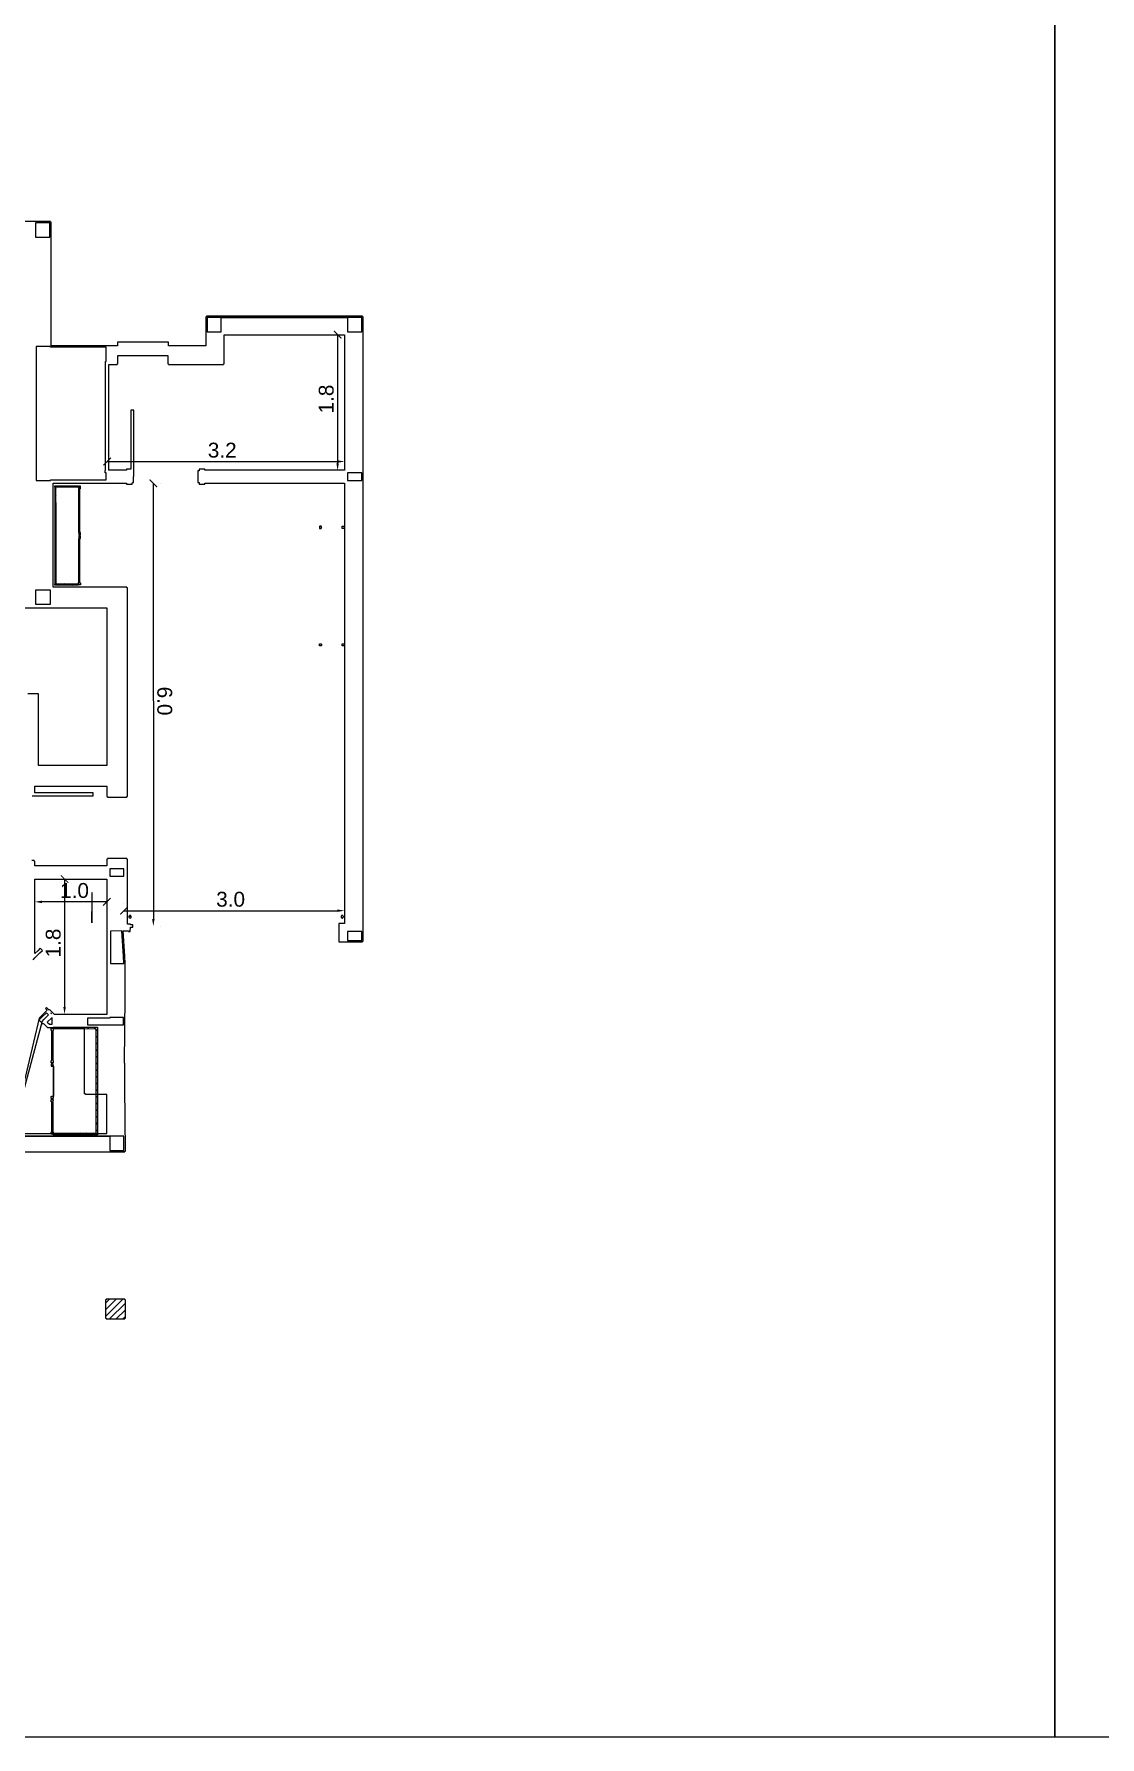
# Model space of a CAD drawing. Header units: metres. Extents: x -155 to -31, y -2 to 38.
# Drawn here: x -75.83 to -61.48, y -2.18 to 20.73 of the extents above; entities that cross this region are included whole.
import ezdxf

# ---------------------------------------------------------------- set-up
doc = ezdxf.new("R2010")
doc.units = ezdxf.units.M
doc.layers.add('Default', color=7, linetype='Continuous')
doc.layers.add('Layer 03$GIRIS_DUVAR', color=7, linetype='Continuous')
for name, color, linetype, true_color in [('DİMENSİONS', 1, 'Continuous', 0xff0000), ('Layer 03$GIRIS_DONATI', 8, 'Continuous', 0x808080), ('Layer 03$GIRIS_MOBILYA', 9, 'Continuous', 0xc0c0c0)]:
    doc.layers.add(name, color=color, linetype=linetype, true_color=true_color)
doc.styles.add('Default', font='arial.ttf')
doc.dimstyles.new('Default', dxfattribs={"dimscale": 2, "dimtxt": 0.1, "dimasz": 0.1, "dimexe": 0.05, "dimexo": 0.05, "dimgap": 0.025, "dimtad": 1, "dimtoh": 1, "dimzin": 1, "dimdsep": 46, "dimtxsty": 'Default', "dimcen": 0.05, "dimazin": 1, "dimtfac": 1, "dimtdec": 4, "dimtix": 1, "dimtofl": 0, "dimtmove": 1, "dimatfit": 3, "dimfxl": 0.1, "dimtolj": 1, "dimtzin": 1, "dimarcsym": 0})
pattern_1 = [(135, (-78.925584, 9.92203), (-0.0449013, -0.0449013), [])]

# ---------------------------------------------------------------- blocks, each defined once
blk = doc.blocks.new('_ArchTick')
at = {"color": 0, "linetype": 'ByBlock', "const_width": 0.15}
blk.add_lwpolyline([(-0.5, -0.5), (0.5, 0.5)], dxfattribs=at)
blk = doc.blocks.new('*D8')
at = {"layer": 'Defpoints', "color": 0}
for p in [(-71.742, 16.685), (-71.742, 14.854), (-71.742, 14.854)]:
    blk.add_point(p, dxfattribs=at)
at = {"layer": 'DİMENSİONS', "color": 0, "lineweight": -2}
for p, q in [((-71.742, 16.685), (-71.742, 14.954)), ((-71.642, 16.685), (-71.642, 16.685)), ((-71.642, 14.854), (-71.642, 14.854))]:
    blk.add_line(p, q, dxfattribs=at)
at = {"layer": 'DİMENSİONS', "color": 0}
blk.add_solid([(-71.758, 14.954), (-71.725, 14.954), (-71.742, 14.854)], dxfattribs=at)
at = {"layer": 'DİMENSİONS', "color": 0, "lineweight": -2, "xscale": 0.1, "yscale": 0.1, "zscale": 0.1, "rotation": 90}
blk.add_blockref('_ArchTick', (-71.742, 16.685), dxfattribs=at)
at = {"layer": 'DİMENSİONS', "color": 0, "insert": (-71.894, 15.819), "char_height": 0.2, "attachment_point": 5, "rotation": 90, "style": 'Default'}
blk.add_mtext('\\A1;1.8', dxfattribs=at)
blk = doc.blocks.new('*D9')
at = {"layer": 'Defpoints', "color": 0}
for p in [(-74.843, 14.978), (-71.647, 14.978), (-71.647, 14.978)]:
    blk.add_point(p, dxfattribs=at)
at = {"layer": 'DİMENSİONS', "color": 0, "lineweight": -2}
for p, q in [((-74.843, 15.078), (-74.843, 15.078)), ((-74.843, 14.978), (-71.747, 14.978)), ((-71.647, 15.078), (-71.647, 15.078))]:
    blk.add_line(p, q, dxfattribs=at)
at = {"layer": 'DİMENSİONS', "color": 0}
blk.add_solid([(-71.747, 14.961), (-71.747, 14.995), (-71.647, 14.978)], dxfattribs=at)
at = {"layer": 'DİMENSİONS', "color": 0, "lineweight": -2, "xscale": 0.1, "yscale": 0.1, "zscale": 0.1, "rotation": 180}
blk.add_blockref('_ArchTick', (-74.843, 14.978), dxfattribs=at)
at = {"layer": 'DİMENSİONS', "color": 0, "insert": (-73.295, 15.13), "char_height": 0.2, "attachment_point": 5, "style": 'Default'}
blk.add_mtext('\\A1;3.2', dxfattribs=at)
blk = doc.blocks.new('*D10')
at = {"layer": 'Defpoints', "color": 0}
for p in [(-74.617, 8.934), (-71.647, 8.934), (-71.647, 8.934)]:
    blk.add_point(p, dxfattribs=at)
at = {"layer": 'DİMENSİONS', "color": 0, "lineweight": -2}
for p, q in [((-74.617, 9.034), (-74.617, 9.034)), ((-71.647, 9.034), (-71.647, 9.034)), ((-74.617, 8.934), (-71.747, 8.934))]:
    blk.add_line(p, q, dxfattribs=at)
at = {"layer": 'DİMENSİONS', "color": 0}
blk.add_solid([(-71.747, 8.918), (-71.747, 8.951), (-71.647, 8.934)], dxfattribs=at)
at = {"layer": 'DİMENSİONS', "color": 0, "lineweight": -2, "xscale": 0.1, "yscale": 0.1, "zscale": 0.1, "rotation": 180}
blk.add_blockref('_ArchTick', (-74.617, 8.934), dxfattribs=at)
at = {"layer": 'DİMENSİONS', "color": 0, "insert": (-73.182, 9.087), "char_height": 0.2, "attachment_point": 5, "style": 'Default'}
blk.add_mtext('\\A1;3.0', dxfattribs=at)
blk = doc.blocks.new('*D11')
at = {"layer": 'Defpoints', "color": 0}
for p in [(-74.223, 14.685), (-74.222, 8.724), (-74.222, 8.724)]:
    blk.add_point(p, dxfattribs=at)
at = {"layer": 'DİMENSİONS', "color": 0, "lineweight": -2}
for p, q in [((-74.223, 14.685), (-74.222, 8.824)), ((-74.123, 14.685), (-74.123, 14.685)), ((-74.122, 8.724), (-74.122, 8.724))]:
    blk.add_line(p, q, dxfattribs=at)
at = {"layer": 'DİMENSİONS', "color": 0}
blk.add_solid([(-74.239, 8.824), (-74.205, 8.824), (-74.222, 8.724)], dxfattribs=at)
at = {"layer": 'DİMENSİONS', "color": 0, "lineweight": -2, "xscale": 0.1, "yscale": 0.1, "zscale": 0.1, "rotation": 90.01433792395399}
blk.add_blockref('_ArchTick', (-74.223, 14.685), dxfattribs=at)
at = {"layer": 'DİMENSİONS', "color": 0, "insert": (-74.07, 11.755), "char_height": 0.2, "attachment_point": 5, "rotation": 270.0143, "style": 'Default'}
blk.add_mtext('\\A1;6.0', dxfattribs=at)
blk = doc.blocks.new('*D12')
at = {"layer": 'Defpoints', "color": 0}
for p in [(-75.819, 9.053), (-75.819, 9.053), (-74.847, 9.053)]:
    blk.add_point(p, dxfattribs=at)
at = {"layer": 'DİMENSİONS', "color": 0, "lineweight": -2}
for p, q in [((-75.819, 8.953), (-75.819, 8.953)), ((-74.847, 9.053), (-75.719, 9.053)), ((-74.847, 8.953), (-74.847, 8.953))]:
    blk.add_line(p, q, dxfattribs=at)
at = {"layer": 'DİMENSİONS', "color": 0}
blk.add_solid([(-75.719, 9.07), (-75.719, 9.036), (-75.819, 9.053)], dxfattribs=at)
at = {"layer": 'DİMENSİONS', "color": 0, "lineweight": -2, "xscale": 0.1, "yscale": 0.1, "zscale": 0.1}
blk.add_blockref('_ArchTick', (-74.847, 9.053), dxfattribs=at)
at = {"layer": 'DİMENSİONS', "color": 0, "insert": (-75.283, 9.205), "char_height": 0.2, "attachment_point": 5, "style": 'Default'}
blk.add_mtext('\\A1;1.0', dxfattribs=at)
blk = doc.blocks.new('*D37')
at = {"layer": 'Defpoints', "color": 0}
for p in [(-75.417, 9.36), (-75.417, 7.539), (-75.417, 7.539)]:
    blk.add_point(p, dxfattribs=at)
at = {"layer": 'DİMENSİONS', "color": 0, "lineweight": -2}
for p, q in [((-75.417, 9.36), (-75.417, 7.639)), ((-75.317, 9.36), (-75.317, 9.36)), ((-75.317, 7.539), (-75.317, 7.539))]:
    blk.add_line(p, q, dxfattribs=at)
at = {"layer": 'DİMENSİONS', "color": 0}
blk.add_solid([(-75.434, 7.639), (-75.4, 7.639), (-75.417, 7.539)], dxfattribs=at)
at = {"layer": 'DİMENSİONS', "color": 0, "lineweight": -2, "xscale": 0.1, "yscale": 0.1, "zscale": 0.1, "rotation": 90}
blk.add_blockref('_ArchTick', (-75.417, 9.36), dxfattribs=at)
at = {"layer": 'DİMENSİONS', "color": 0, "insert": (-75.569, 8.499), "char_height": 0.2, "attachment_point": 5, "rotation": 90, "style": 'Default'}
blk.add_mtext('\\A1;1.8', dxfattribs=at)

msp = doc.modelspace()

# ---------------------------------------------------------------- hatches: boundary and pattern name
at = {"layer": 'Layer 03$GIRIS_DONATI'}
h = msp.add_hatch(dxfattribs=at)
h.set_pattern_fill('ANSI31', scale=0.02, angle=90, style=0, pattern_type=2)
h.set_pattern_definition(pattern_1)
h.paths.add_polyline_path([(-75.6, 7.556), (-75.593, 7.549), (-75.592, 7.55)], flags=0)
at = {"layer": 'Layer 03$GIRIS_DUVAR'}
h = msp.add_hatch(dxfattribs=at)
h.set_pattern_fill('ANSI31', scale=0.02, style=0, pattern_type=2)
h.set_pattern_definition([(45, (-78.925584, 9.92203), (-0.0449013, 0.0449013), [])])
h.paths.add_polyline_path([(-74.867, 3.449), (-74.857, 3.449), (-74.857, 3.44), (-74.606, 3.44), (-74.604, 3.449), (-74.599, 3.449), (-74.599, 3.699), (-74.607, 3.699), (-74.607, 3.708), (-74.857, 3.708), (-74.857, 3.699), (-74.867, 3.699)], flags=0)
at = {"layer": 'Layer 03$GIRIS_MOBILYA'}
h = msp.add_hatch(dxfattribs=at)
h.set_pattern_fill('ANSI31', scale=0.02, angle=90, style=0, pattern_type=2)
h.set_pattern_definition(pattern_1)
h.paths.add_polyline_path([(-75.448, 14.651), (-75.233, 14.651), (-75.233, 14.65), (-75.232, 14.65), (-75.232, 14.65), (-75.232, 14.65), (-75.232, 14.644), (-75.232, 14.633), (-75.233, 14.632), (-75.231, 14.632), (-75.232, 14.631), (-75.232, 14.631), (-75.333, 14.631), (-75.547, 14.631), (-75.549, 14.632), (-75.549, 14.632), (-75.55, 14.632), (-75.55, 14.638), (-75.549, 14.649)], flags=0)
h = msp.add_hatch(dxfattribs=at)
h.set_pattern_fill('ANSI31', scale=0.02, angle=90, style=0, pattern_type=2)
h.set_pattern_definition(pattern_1)
h.paths.add_polyline_path([(-75.538, 13.335), (-75.532, 13.336), (-75.532, 14.223), (-75.533, 14.628), (-75.543, 14.629), (-75.548, 14.629), (-75.549, 14.629), (-75.549, 14.628), (-75.549, 14.629), (-75.55, 13.74), (-75.55, 13.336), (-75.549, 13.335), (-75.548, 13.335)], flags=0)
h = msp.add_hatch(dxfattribs=at)
h.set_pattern_fill('ANSI31', scale=0.02, angle=90, style=0, pattern_type=2)
h.set_pattern_definition(pattern_1)
h.paths.add_polyline_path([(-75.227, 14.613), (-75.227, 14.612), (-75.226, 14.612), (-75.226, 14.612), (-75.211, 14.612), (-75.205, 14.612), (-75.205, 14.612), (-75.204, 14.613), (-75.204, 14.634), (-75.204, 14.645), (-75.204, 14.645), (-75.204, 14.645), (-75.204, 14.645), (-75.205, 14.645), (-75.22, 14.645), (-75.226, 14.645), (-75.226, 14.645), (-75.226, 14.645), (-75.227, 14.645), (-75.227, 14.645), (-75.227, 14.644), (-75.227, 14.623), (-75.227, 14.613), (-75.227, 14.612)], flags=0)
h = msp.add_hatch(dxfattribs=at)
h.set_pattern_fill('ANSI31', scale=0.02, angle=90, style=0, pattern_type=2)
h.set_pattern_definition(pattern_1)
h.paths.add_polyline_path([(-75.217, 14.608), (-75.217, 14.429), (-75.217, 14.027), (-75.217, 14.026), (-75.218, 14.026), (-75.219, 14.025), (-75.221, 14.025), (-75.222, 14.025), (-75.222, 14.025), (-75.224, 14.025), (-75.227, 14.205), (-75.227, 14.606), (-75.226, 14.608), (-75.226, 14.609), (-75.225, 14.609), (-75.225, 14.609), (-75.224, 14.61), (-75.222, 14.609), (-75.222, 14.609), (-75.219, 14.608), (-75.219, 14.607), (-75.217, 14.608)], flags=0)
h = msp.add_hatch(dxfattribs=at)
h.set_pattern_fill('ANSI31', scale=0.02, angle=90, style=0, pattern_type=2)
h.set_pattern_definition(pattern_1)
h.paths.add_polyline_path([(-75.205, 13.989), (-75.205, 13.989), (-75.204, 13.99), (-75.204, 14.011), (-75.204, 14.021), (-75.204, 14.022), (-75.205, 14.022), (-75.205, 14.022), (-75.205, 14.022), (-75.206, 14.022), (-75.22, 14.022), (-75.226, 14.022), (-75.226, 14.022), (-75.227, 14.021), (-75.227, 14), (-75.226, 13.989), (-75.211, 13.989)], flags=0)
h = msp.add_hatch(dxfattribs=at)
h.set_pattern_fill('ANSI31', scale=0.02, angle=90, style=0, pattern_type=2)
h.set_pattern_definition(pattern_1)
h.paths.add_polyline_path([(-71.966, 14.078), (-71.964, 14.078), (-71.963, 14.078), (-71.961, 14.08), (-71.961, 14.08), (-71.96, 14.082), (-71.96, 14.1), (-71.96, 14.102), (-71.96, 14.102), (-71.961, 14.105), (-71.962, 14.105), (-71.963, 14.106), (-71.981, 14.106), (-71.983, 14.106), (-71.985, 14.105), (-71.985, 14.105), (-71.987, 14.102), (-71.987, 14.085), (-71.987, 14.082), (-71.987, 14.082), (-71.986, 14.079), (-71.986, 14.079), (-71.983, 14.078)], flags=0)
h = msp.add_hatch(dxfattribs=at)
h.set_pattern_fill('ANSI31', scale=0.02, angle=90, style=0, pattern_type=2)
h.set_pattern_definition(pattern_1)
h.paths.add_polyline_path([(-71.654, 14.1), (-71.654, 14.082), (-71.655, 14.08), (-71.655, 14.079), (-71.658, 14.078), (-71.658, 14.078), (-71.66, 14.078), (-71.678, 14.078), (-71.68, 14.079), (-71.681, 14.081), (-71.681, 14.082), (-71.681, 14.084), (-71.681, 14.102), (-71.679, 14.105), (-71.679, 14.106), (-71.677, 14.106), (-71.658, 14.106), (-71.656, 14.105), (-71.656, 14.105), (-71.654, 14.103), (-71.654, 14.102)], flags=0)
h = msp.add_hatch(dxfattribs=at)
h.set_pattern_fill('ANSI31', scale=0.02, angle=90, style=0, pattern_type=2)
h.set_pattern_definition(pattern_1)
h.paths.add_polyline_path([(-75.218, 13.356), (-75.219, 13.356), (-75.221, 13.355), (-75.222, 13.355), (-75.222, 13.354), (-75.22, 13.352), (-75.206, 13.352), (-75.204, 13.342), (-75.204, 13.32), (-75.205, 13.319), (-75.205, 13.319), (-75.211, 13.319), (-75.226, 13.319), (-75.226, 13.319), (-75.227, 13.319), (-75.227, 13.32), (-75.227, 13.32), (-75.227, 13.33), (-75.228, 13.352), (-75.227, 13.352), (-75.227, 13.352), (-75.226, 13.352), (-75.225, 13.355), (-75.226, 13.356), (-75.227, 13.356), (-75.227, 13.357), (-75.227, 13.535), (-75.227, 13.936), (-75.226, 13.938), (-75.226, 13.939), (-75.225, 13.939), (-75.225, 13.939), (-75.225, 13.939), (-75.223, 13.939), (-75.222, 13.939), (-75.219, 13.939), (-75.219, 13.938), (-75.219, 13.937), (-75.217, 13.938), (-75.217, 13.938), (-75.217, 13.759)], flags=0)
h = msp.add_hatch(dxfattribs=at)
h.set_pattern_fill('ANSI31', scale=0.02, angle=90, style=0, pattern_type=2)
h.set_pattern_definition(pattern_1)
h.paths.add_polyline_path([(-75.226, 13.942), (-75.211, 13.942), (-75.205, 13.942), (-75.205, 13.942), (-75.204, 13.943), (-75.204, 13.964), (-75.206, 13.976), (-75.22, 13.976), (-75.226, 13.976), (-75.227, 13.975), (-75.226, 13.975), (-75.226, 13.975), (-75.227, 13.974), (-75.227, 13.953), (-75.227, 13.943), (-75.227, 13.942), (-75.227, 13.943), (-75.227, 13.942), (-75.226, 13.942)], flags=0)
h = msp.add_hatch(dxfattribs=at)
h.set_pattern_fill('ANSI31', scale=0.02, angle=90, style=0, pattern_type=2)
h.set_pattern_definition(pattern_1)
h.paths.add_polyline_path([(-75.233, 13.333), (-75.233, 13.332), (-75.232, 13.332), (-75.232, 13.332), (-75.232, 13.332), (-75.232, 13.326), (-75.232, 13.315), (-75.233, 13.314), (-75.333, 13.313), (-75.547, 13.313), (-75.549, 13.314), (-75.549, 13.314), (-75.55, 13.314), (-75.55, 13.32), (-75.549, 13.331), (-75.448, 13.333)], flags=0)
h = msp.add_hatch(dxfattribs=at)
h.set_pattern_fill('ANSI31', scale=0.02, angle=90, style=0, pattern_type=2)
h.set_pattern_definition(pattern_1)
h.paths.add_polyline_path([(-75.218, 13.356), (-75.217, 13.356), (-75.217, 13.357)], flags=0)
h = msp.add_hatch(dxfattribs=at)
h.set_pattern_fill('ANSI31', scale=0.02, angle=90, style=0, pattern_type=2)
h.set_pattern_definition(pattern_1)
h.paths.add_polyline_path([(-71.984, 12.526), (-71.983, 12.526), (-71.981, 12.526), (-71.963, 12.526), (-71.963, 12.526), (-71.961, 12.524), (-71.96, 12.522), (-71.96, 12.522), (-71.96, 12.519), (-71.96, 12.502), (-71.961, 12.5), (-71.961, 12.5), (-71.963, 12.499), (-71.963, 12.498), (-71.965, 12.498), (-71.984, 12.498), (-71.986, 12.499), (-71.986, 12.499), (-71.987, 12.501), (-71.987, 12.502), (-71.987, 12.504), (-71.987, 12.522), (-71.986, 12.524), (-71.986, 12.524)], flags=0)
h = msp.add_hatch(dxfattribs=at)
h.set_pattern_fill('ANSI31', scale=0.02, angle=90, style=0, pattern_type=2)
h.set_pattern_definition(pattern_1)
h.paths.add_polyline_path([(-71.658, 12.526), (-71.656, 12.525), (-71.655, 12.525), (-71.654, 12.522), (-71.654, 12.522), (-71.654, 12.519), (-71.654, 12.502), (-71.654, 12.501), (-71.655, 12.499), (-71.657, 12.498), (-71.657, 12.498), (-71.66, 12.498), (-71.678, 12.498), (-71.68, 12.499), (-71.68, 12.499), (-71.681, 12.501), (-71.681, 12.504), (-71.681, 12.522), (-71.68, 12.524), (-71.68, 12.525), (-71.678, 12.526), (-71.678, 12.526), (-71.675, 12.526)], flags=0)
h = msp.add_hatch(dxfattribs=at)
h.set_pattern_fill('ANSI31', scale=0.02, angle=90, style=0, pattern_type=2)
h.set_pattern_definition(pattern_1)
h.paths.add_polyline_path([(-75.052, 8.862), (-75.052, 8.769), (-75.047, 9.081), (-75.047, 9.175), (-75.049, 9.177), (-75.05, 9.177), (-75.05, 9.177), (-75.05, 9.177), (-75.052, 9.176), (-75.052, 9.176)], flags=0)
h = msp.add_hatch(dxfattribs=at)
h.set_pattern_fill('ANSI31', scale=0.02, angle=90, style=0, pattern_type=2)
h.set_pattern_definition(pattern_1)
h.paths.add_polyline_path([(-74.534, 8.835), (-74.527, 8.837), (-74.526, 8.838), (-74.521, 8.843), (-74.521, 8.845), (-74.519, 8.852), (-74.519, 8.854), (-74.521, 8.861), (-74.523, 8.862), (-74.527, 8.868), (-74.529, 8.868), (-74.536, 8.87), (-74.538, 8.87), (-74.544, 8.868), (-74.545, 8.866), (-74.55, 8.861), (-74.55, 8.859), (-74.552, 8.852), (-74.552, 8.85), (-74.55, 8.843), (-74.549, 8.842), (-74.544, 8.837), (-74.542, 8.836), (-74.536, 8.834)], flags=0)
h = msp.add_hatch(dxfattribs=at)
h.set_pattern_fill('ANSI31', scale=0.02, angle=90, style=0, pattern_type=2)
h.set_pattern_definition(pattern_1)
h.paths.add_polyline_path([(-71.694, 8.843), (-71.693, 8.842), (-71.688, 8.837), (-71.686, 8.836), (-71.68, 8.834), (-71.678, 8.835), (-71.671, 8.837), (-71.67, 8.838), (-71.665, 8.843), (-71.665, 8.845), (-71.663, 8.852), (-71.663, 8.854), (-71.665, 8.861), (-71.667, 8.862), (-71.671, 8.868), (-71.673, 8.868), (-71.68, 8.87), (-71.681, 8.87), (-71.688, 8.868), (-71.689, 8.866), (-71.694, 8.861), (-71.695, 8.859), (-71.696, 8.852), (-71.696, 8.85)], flags=0)
h = msp.add_hatch(dxfattribs=at)
h.set_pattern_fill('ANSI31', scale=0.02, angle=90, style=0, pattern_type=2)
h.set_pattern_definition(pattern_1)
h.paths.add_polyline_path([(-75.597, 5.955), (-75.596, 5.956), (-75.596, 5.956), (-75.595, 5.956), (-75.595, 5.956), (-75.595, 5.957), (-75.594, 5.957), (-75.587, 5.959), (-75.587, 6.36), (-75.594, 6.363), (-75.595, 6.363), (-75.597, 6.364), (-75.597, 6.364), (-75.597, 6.392), (-75.596, 6.393), (-75.596, 6.393), (-75.595, 6.393), (-75.595, 6.394), (-75.595, 6.394), (-75.574, 6.394), (-75.574, 6.393), (-75.573, 6.393), (-75.573, 6.393), (-75.573, 6.392), (-75.572, 6.392), (-75.572, 6.392), (-75.572, 6.38), (-75.578, 6.363), (-75.577, 6.363), (-75.576, 6.362), (-75.575, 6.362), (-75.575, 6.362), (-75.575, 6.361), (-75.575, 5.958), (-75.576, 5.957), (-75.574, 5.957), (-75.573, 5.956), (-75.573, 5.956), (-75.573, 5.955), (-75.572, 5.955), (-75.572, 5.955), (-75.572, 5.943), (-75.569, 5.942), (-75.316, 5.942), (-74.991, 5.945), (-74.991, 7.342), (-75.229, 7.345), (-75.57, 7.345), (-75.571, 7.346), (-75.571, 7.346), (-75.571, 7.346), (-75.572, 7.347), (-75.573, 7.347), (-75.572, 7.34), (-75.572, 7.325), (-75.572, 7.324), (-75.573, 7.324), (-75.573, 7.323), (-75.573, 7.323), (-75.574, 7.323), (-75.574, 7.323), (-75.576, 7.323), (-75.576, 7.322), (-75.575, 7.322), (-75.575, 7.321), (-75.575, 7.321), (-75.575, 6.918), (-75.575, 6.918), (-75.575, 6.917), (-75.576, 6.917), (-75.577, 6.917), (-75.577, 6.917), (-75.574, 6.917), (-75.574, 6.916), (-75.573, 6.916), (-75.573, 6.916), (-75.573, 6.915), (-75.572, 6.915), (-75.572, 6.914), (-75.572, 6.888), (-75.572, 6.887), (-75.573, 6.887), (-75.573, 6.886), (-75.573, 6.886), (-75.574, 6.886), (-75.595, 6.886), (-75.595, 6.886), (-75.596, 6.886), (-75.597, 6.887), (-75.597, 6.915), (-75.596, 6.916), (-75.596, 6.916), (-75.595, 6.916), (-75.595, 6.916), (-75.595, 6.917), (-75.594, 6.917), (-75.587, 6.92), (-75.587, 7.32), (-75.594, 7.323), (-75.595, 7.323), (-75.595, 7.323), (-75.595, 7.323), (-75.596, 7.323), (-75.597, 7.324), (-75.597, 7.324), (-75.597, 7.352), (-75.596, 7.353), (-75.596, 7.353), (-75.595, 7.353), (-75.595, 7.353), (-75.595, 7.354), (-75.575, 7.354), (-75.573, 7.363), (-75.573, 7.364), (-75.572, 7.364), (-75.572, 7.365), (-75.571, 7.366), (-75.571, 7.366), (-75.571, 7.366), (-75.57, 7.367), (-74.974, 7.367), (-74.974, 7.366), (-74.974, 7.366), (-74.973, 7.365), (-74.973, 7.365), (-74.973, 7.347), (-74.973, 7.346), (-74.973, 7.346), (-74.974, 7.346), (-74.974, 7.345), (-74.974, 7.345), (-74.975, 7.345), (-74.975, 7.345), (-74.974, 7.344), (-74.974, 7.344), (-74.974, 7.344), (-74.973, 7.344), (-74.973, 5.943), (-74.974, 5.943), (-74.974, 5.942), (-74.976, 5.942), (-74.976, 5.942), (-74.976, 5.941), (-74.974, 5.941), (-74.974, 5.941), (-74.974, 5.941), (-74.973, 5.94), (-74.973, 5.94), (-74.973, 5.922), (-74.973, 5.921), (-74.974, 5.921), (-74.974, 5.92), (-74.974, 5.92), (-75.57, 5.92), (-75.571, 5.92), (-75.571, 5.921), (-75.571, 5.921), (-75.572, 5.922), (-75.573, 5.923), (-75.573, 5.924), (-75.575, 5.926), (-75.595, 5.926), (-75.596, 5.926), (-75.596, 5.926), (-75.597, 5.927), (-75.597, 5.927), (-75.597, 5.929)], flags=0)
h.paths.add_polyline_path([(-75.573, 5.93), (-75.572, 5.929), (-75.572, 5.928)], flags=0)
h = msp.add_hatch(dxfattribs=at)
h.set_pattern_fill('ANSI31', scale=0.02, angle=90, style=0, pattern_type=2)
h.set_pattern_definition(pattern_1)
h.paths.add_polyline_path([(-75.597, 6.845), (-75.597, 6.844), (-75.597, 6.844), (-75.596, 6.843), (-75.596, 6.843), (-75.595, 6.843), (-75.595, 6.843), (-75.595, 6.843), (-75.594, 6.843), (-75.594, 6.843), (-75.583, 6.843), (-75.575, 6.843), (-75.574, 6.843), (-75.574, 6.843), (-75.574, 6.843), (-75.573, 6.843), (-75.573, 6.843), (-75.573, 6.843), (-75.573, 6.844), (-75.573, 6.844), (-75.572, 6.845), (-75.572, 6.845), (-75.572, 6.845), (-75.572, 6.846), (-75.572, 6.86), (-75.572, 6.871), (-75.572, 6.871), (-75.572, 6.872), (-75.572, 6.872), (-75.573, 6.872), (-75.573, 6.873), (-75.573, 6.873), (-75.573, 6.873), (-75.573, 6.873), (-75.574, 6.873), (-75.574, 6.874), (-75.574, 6.874), (-75.575, 6.874), (-75.586, 6.874), (-75.594, 6.874), (-75.594, 6.874), (-75.595, 6.874), (-75.595, 6.873), (-75.595, 6.873), (-75.596, 6.873), (-75.596, 6.873), (-75.596, 6.873), (-75.597, 6.872), (-75.597, 6.872), (-75.597, 6.872), (-75.597, 6.871), (-75.597, 6.871), (-75.597, 6.856), (-75.597, 6.846), (-75.597, 6.845), (-75.597, 6.845)], flags=0)
h = msp.add_hatch(dxfattribs=at)
h.set_pattern_fill('ANSI31', scale=0.02, angle=90, style=0, pattern_type=2)
h.set_pattern_definition(pattern_1)
h.paths.add_polyline_path([(-75.572, 6.439), (-75.572, 6.439), (-75.572, 6.439), (-75.572, 6.438), (-75.572, 6.438), (-75.572, 6.437), (-75.571, 6.437), (-75.571, 6.437), (-75.571, 6.437), (-75.57, 6.437), (-75.57, 6.437), (-75.569, 6.437), (-75.566, 6.437), (-75.564, 6.437), (-75.563, 6.437), (-75.563, 6.437), (-75.563, 6.437), (-75.562, 6.437), (-75.562, 6.437), (-75.561, 6.437), (-75.561, 6.438), (-75.561, 6.438), (-75.561, 6.438), (-75.561, 6.439), (-75.561, 6.439), (-75.561, 6.44), (-75.561, 6.67), (-75.561, 6.84), (-75.561, 6.84), (-75.561, 6.84), (-75.561, 6.841), (-75.561, 6.841), (-75.561, 6.841), (-75.561, 6.842), (-75.562, 6.842), (-75.562, 6.843), (-75.562, 6.843), (-75.563, 6.843), (-75.563, 6.843), (-75.564, 6.843), (-75.567, 6.843), (-75.569, 6.843), (-75.57, 6.843), (-75.57, 6.843), (-75.571, 6.843), (-75.571, 6.843), (-75.571, 6.842), (-75.572, 6.842), (-75.572, 6.842), (-75.572, 6.841), (-75.572, 6.841), (-75.572, 6.84), (-75.572, 6.84), (-75.572, 6.84), (-75.572, 6.609), (-75.572, 6.44)], flags=0)
h = msp.add_hatch(dxfattribs=at)
h.set_pattern_fill('ANSI31', scale=0.02, angle=90, style=0, pattern_type=2)
h.set_pattern_definition(pattern_1)
h.paths.add_polyline_path([(-75.595, 6.437), (-75.594, 6.437), (-75.594, 6.437), (-75.586, 6.437), (-75.575, 6.437), (-75.574, 6.437), (-75.574, 6.437), (-75.574, 6.436), (-75.573, 6.436), (-75.573, 6.436), (-75.573, 6.436), (-75.573, 6.436), (-75.573, 6.435), (-75.572, 6.435), (-75.572, 6.435), (-75.572, 6.434), (-75.572, 6.434), (-75.572, 6.423), (-75.572, 6.409), (-75.572, 6.408), (-75.572, 6.408), (-75.572, 6.407), (-75.573, 6.407), (-75.573, 6.407), (-75.573, 6.406), (-75.573, 6.406), (-75.573, 6.406), (-75.574, 6.406), (-75.574, 6.406), (-75.574, 6.406), (-75.575, 6.406), (-75.583, 6.406), (-75.594, 6.406), (-75.594, 6.406), (-75.595, 6.406), (-75.595, 6.406), (-75.595, 6.406), (-75.596, 6.406), (-75.596, 6.406), (-75.597, 6.407), (-75.597, 6.407), (-75.597, 6.408), (-75.597, 6.408), (-75.597, 6.408), (-75.597, 6.409), (-75.597, 6.419), (-75.597, 6.434), (-75.597, 6.434), (-75.597, 6.435), (-75.597, 6.435), (-75.597, 6.435), (-75.596, 6.436), (-75.596, 6.436), (-75.596, 6.436), (-75.595, 6.436), (-75.595, 6.436)], flags=0)

# ---------------------------------------------------------------- linework, layer by layer
at = {"layer": 'Default'}
for points in [[(-93.08, -2.184), (-62.089, -2.184), (-62.089, 38.412), (-93.08, 38.412)], [(-62.089, -2.184), (-31.099, -2.184), (-31.099, 38.412), (-62.089, 38.412)]]:
    msp.add_lwpolyline(points, close=True, dxfattribs=at)
at = {"layer": 'Layer 03$GIRIS_DONATI'}
msp.add_lwpolyline([(-75.6, 7.556), (-75.593, 7.549), (-75.592, 7.55)], close=True, dxfattribs=at)
at = {"layer": 'Layer 03$GIRIS_DUVAR'}
for points in [[(-75.854, 10.478), (-75.033, 10.478), (-75.033, 10.52), (-75.819, 10.52), (-75.819, 10.61), (-74.847, 10.61), (-74.847, 10.469), (-74.837, 10.469), (-74.837, 10.46), (-74.577, 10.46), (-74.577, 10.469), (-74.568, 10.469), (-74.568, 13.279), (-74.577, 13.279), (-74.577, 13.288), (-75.569, 13.288), (-75.569, 14.685), (-74.584, 14.685), (-74.584, 14.674), (-74.509, 14.674), (-74.509, 14.685), (-74.501, 14.685), (-74.501, 14.695), (-74.489, 14.695), (-74.489, 14.775), (-74.485, 14.775), (-74.485, 15.667), (-74.527, 15.667), (-74.527, 14.875), (-74.584, 14.875), (-74.584, 14.863), (-74.819, 14.863), (-74.819, 16.285), (-74.707, 16.285), (-74.707, 16.294), (-74.699, 16.294), (-74.699, 16.306), (-74.698, 16.404), (-74.027, 16.404), (-74.027, 16.324), (-74.027, 16.294), (-74.017, 16.294), (-74.017, 16.285), (-73.277, 16.285), (-73.276, 16.294), (-73.269, 16.294), (-73.269, 16.685), (-71.647, 16.685), (-71.647, 14.863), (-73.529, 14.863), (-73.529, 14.875), (-73.604, 14.875), (-73.604, 14.863), (-73.604, 14.863), (-73.604, 14.854), (-73.624, 14.854), (-73.624, 14.695), (-73.607, 14.695), (-73.607, 14.685), (-73.604, 14.685), (-73.604, 14.674), (-73.529, 14.674), (-73.529, 14.685), (-72.766, 14.685), (-72.479, 14.685), (-72.046, 14.685), (-71.647, 14.685), (-71.647, 8.763), (-71.726, 8.763), (-71.726, 8.715), (-71.726, 8.524), (-71.725, 8.515), (-71.407, 8.515), (-71.407, 8.524), (-71.398, 8.524), (-71.398, 16.924), (-71.407, 16.924), (-71.407, 16.933), (-73.507, 16.933), (-73.507, 16.924), (-73.517, 16.924), (-73.517, 16.533), (-74.017, 16.533), (-74.017, 16.584), (-74.706, 16.584), (-74.706, 16.533), (-75.599, 16.533), (-75.599, 18.199), (-75.607, 18.199), (-75.607, 18.208), (-76.556, 18.208)], [(-78.137, 13.01), (-74.847, 13.01), (-74.847, 10.888), (-75.768, 10.888), (-75.768, 11.351), (-75.767, 11.851), (-75.768, 11.851), (-75.768, 11.852), (-75.912, 11.852)], [(-75.977, 5.69), (-74.607, 5.69), (-74.607, 5.699), (-74.599, 5.699), (-74.608, 6.565), (-74.608, 6.883), (-74.611, 6.883), (-74.602, 7.774), (-74.602, 8.225), (-74.607, 8.321), (-74.626, 8.661), (-74.557, 8.661), (-74.557, 8.653), (-74.532, 8.652), (-74.53, 8.713), (-74.497, 8.713), (-74.497, 8.725), (-74.497, 8.725), (-74.497, 8.745), (-74.53, 8.745), (-74.529, 8.753), (-74.568, 8.753), (-74.568, 9.629), (-74.577, 9.629), (-74.577, 9.638), (-74.837, 9.638), (-74.837, 9.629), (-74.847, 9.629), (-74.847, 9.538), (-75.819, 9.538), (-75.819, 9.599), (-75.827, 9.599), (-75.827, 9.608), (-75.856, 9.608)], [(-75.841, 8.275), (-75.815, 8.3), (-75.805, 8.311), (-75.798, 8.318), (-75.75, 8.366), (-75.716, 8.399), (-75.734, 8.417), (-75.746, 8.429), (-75.779, 8.395), (-75.819, 8.356), (-75.819, 9.36), (-74.847, 9.36), (-74.847, 7.539), (-75.553, 7.539), (-75.578, 7.563), (-75.618, 7.604), (-75.626, 7.596), (-75.628, 7.598), (-75.629, 7.598), (-75.661, 7.63), (-75.673, 7.617), (-75.653, 7.597), (-75.671, 7.579), (-75.76, 7.49), (-76.139, 5.872)], [(-76.057, 5.938), (-74.847, 5.938), (-74.847, 6.46), (-75.137, 6.46), (-75.137, 6.469), (-75.147, 6.469), (-75.147, 7.36), (-75.642, 7.36), (-75.677, 7.395), (-75.699, 7.417), (-75.707, 7.409), (-75.72, 7.422), (-75.76, 7.462), (-75.746, 7.477), (-75.721, 7.502), (-75.661, 7.561), (-75.634, 7.534), (-75.698, 7.47), (-75.698, 7.47), (-75.703, 7.465), (-75.719, 7.449), (-76.139, 5.872)], [(-76.057, 5.899), (-74.807, 5.899), (-74.807, 5.708), (-74.617, 5.708), (-74.619, 5.899), (-76.065, 5.899)]]:
    msp.add_lwpolyline(points, dxfattribs=at)
for points in [[(-75.807, 18.19), (-75.807, 17.999), (-75.617, 17.999), (-75.617, 18.19)], [(-73.499, 16.915), (-73.499, 16.724), (-73.307, 16.724), (-73.307, 16.915), (-71.607, 16.915), (-71.607, 16.724), (-71.581, 16.724), (-71.416, 16.724), (-71.416, 16.915)], [(-75.799, 16.524), (-75.799, 14.724), (-75.607, 14.724), (-75.607, 14.733), (-74.857, 14.733), (-74.857, 14.824), (-74.867, 14.824), (-74.867, 14.824), (-74.871, 14.824), (-74.871, 14.842), (-74.87, 14.857), (-74.867, 14.857), (-74.867, 16.324), (-74.857, 16.324), (-74.857, 16.515), (-75.607, 16.515), (-75.607, 16.524)], [(-71.607, 14.797), (-71.607, 14.724), (-71.581, 14.724), (-71.416, 14.724), (-71.416, 14.824), (-71.607, 14.824)], [(-75.807, 13.249), (-75.807, 13.058), (-75.607, 13.058), (-75.607, 13.249), (-75.634, 13.249)], [(-74.807, 9.49), (-74.807, 9.399), (-74.617, 9.399), (-74.617, 9.499), (-74.807, 9.499), (-74.807, 9.49)], [(-74.799, 8.66), (-74.799, 8.225), (-74.62, 8.225), (-74.625, 8.32), (-74.644, 8.661)], [(-71.607, 8.656), (-71.607, 8.533), (-71.416, 8.533), (-71.416, 8.656)], [(-75.65, 7.435), (-75.622, 7.408), (-75.586, 7.408), (-75.586, 7.499)], [(-75.107, 7.49), (-75.107, 7.399), (-75.08, 7.399), (-74.624, 7.399), (-74.623, 7.497), (-74.807, 7.499), (-74.807, 7.49)], [(-74.867, 3.449), (-74.857, 3.449), (-74.857, 3.44), (-74.606, 3.44), (-74.604, 3.449), (-74.599, 3.449), (-74.599, 3.699), (-74.607, 3.699), (-74.607, 3.708), (-74.857, 3.708), (-74.857, 3.699), (-74.867, 3.699)]]:
    msp.add_lwpolyline(points, close=True, dxfattribs=at)
at = {"layer": 'Layer 03$GIRIS_MOBILYA'}
for points in [[(-75.448, 14.651), (-75.233, 14.651), (-75.233, 14.65), (-75.232, 14.65), (-75.232, 14.65), (-75.232, 14.65), (-75.232, 14.644), (-75.232, 14.633), (-75.233, 14.632), (-75.231, 14.632), (-75.232, 14.631), (-75.232, 14.631), (-75.333, 14.631), (-75.547, 14.631), (-75.549, 14.632), (-75.549, 14.632), (-75.55, 14.632), (-75.55, 14.638), (-75.549, 14.649)], [(-75.538, 13.335), (-75.532, 13.336), (-75.532, 14.223), (-75.533, 14.628), (-75.543, 14.629), (-75.548, 14.629), (-75.549, 14.629), (-75.549, 14.628), (-75.549, 14.629), (-75.55, 13.74), (-75.55, 13.336), (-75.549, 13.335), (-75.548, 13.335)], [(-75.227, 14.613), (-75.227, 14.612), (-75.226, 14.612), (-75.226, 14.612), (-75.211, 14.612), (-75.205, 14.612), (-75.205, 14.612), (-75.204, 14.613), (-75.204, 14.634), (-75.204, 14.645), (-75.204, 14.645), (-75.204, 14.645), (-75.204, 14.645), (-75.205, 14.645), (-75.22, 14.645), (-75.226, 14.645), (-75.226, 14.645), (-75.226, 14.645), (-75.227, 14.645), (-75.227, 14.645), (-75.227, 14.644), (-75.227, 14.623), (-75.227, 14.613), (-75.227, 14.612)], [(-75.217, 14.608), (-75.217, 14.429), (-75.217, 14.027), (-75.217, 14.026), (-75.218, 14.026), (-75.219, 14.025), (-75.221, 14.025), (-75.222, 14.025), (-75.222, 14.025), (-75.224, 14.025), (-75.227, 14.205), (-75.227, 14.606), (-75.226, 14.608), (-75.226, 14.609), (-75.225, 14.609), (-75.225, 14.609), (-75.224, 14.61), (-75.222, 14.609), (-75.222, 14.609), (-75.219, 14.608), (-75.219, 14.607), (-75.217, 14.608)], [(-75.205, 13.989), (-75.205, 13.989), (-75.204, 13.99), (-75.204, 14.011), (-75.204, 14.021), (-75.204, 14.022), (-75.205, 14.022), (-75.205, 14.022), (-75.205, 14.022), (-75.206, 14.022), (-75.22, 14.022), (-75.226, 14.022), (-75.226, 14.022), (-75.227, 14.021), (-75.227, 14), (-75.226, 13.989), (-75.211, 13.989)], [(-71.966, 14.078), (-71.964, 14.078), (-71.963, 14.078), (-71.961, 14.08), (-71.961, 14.08), (-71.96, 14.082), (-71.96, 14.1), (-71.96, 14.102), (-71.96, 14.102), (-71.961, 14.105), (-71.962, 14.105), (-71.963, 14.106), (-71.981, 14.106), (-71.983, 14.106), (-71.985, 14.105), (-71.985, 14.105), (-71.987, 14.102), (-71.987, 14.085), (-71.987, 14.082), (-71.987, 14.082), (-71.986, 14.079), (-71.986, 14.079), (-71.983, 14.078)], [(-71.654, 14.1), (-71.654, 14.082), (-71.655, 14.08), (-71.655, 14.079), (-71.658, 14.078), (-71.658, 14.078), (-71.66, 14.078), (-71.678, 14.078), (-71.68, 14.079), (-71.681, 14.081), (-71.681, 14.082), (-71.681, 14.084), (-71.681, 14.102), (-71.679, 14.105), (-71.679, 14.106), (-71.677, 14.106), (-71.658, 14.106), (-71.656, 14.105), (-71.656, 14.105), (-71.654, 14.103), (-71.654, 14.102)], [(-75.218, 13.356), (-75.219, 13.356), (-75.221, 13.355), (-75.222, 13.355), (-75.222, 13.354), (-75.22, 13.352), (-75.206, 13.352), (-75.204, 13.342), (-75.204, 13.32), (-75.205, 13.319), (-75.205, 13.319), (-75.211, 13.319), (-75.226, 13.319), (-75.226, 13.319), (-75.227, 13.319), (-75.227, 13.32), (-75.227, 13.32), (-75.227, 13.33), (-75.228, 13.352), (-75.227, 13.352), (-75.227, 13.352), (-75.226, 13.352), (-75.225, 13.355), (-75.226, 13.356), (-75.227, 13.356), (-75.227, 13.357), (-75.227, 13.535), (-75.227, 13.936), (-75.226, 13.938), (-75.226, 13.939), (-75.225, 13.939), (-75.225, 13.939), (-75.225, 13.939), (-75.223, 13.939), (-75.222, 13.939), (-75.219, 13.939), (-75.219, 13.938), (-75.219, 13.937), (-75.217, 13.938), (-75.217, 13.938), (-75.217, 13.759)], [(-75.226, 13.942), (-75.211, 13.942), (-75.205, 13.942), (-75.205, 13.942), (-75.204, 13.943), (-75.204, 13.964), (-75.206, 13.976), (-75.22, 13.976), (-75.226, 13.976), (-75.227, 13.975), (-75.226, 13.975), (-75.226, 13.975), (-75.227, 13.974), (-75.227, 13.953), (-75.227, 13.943), (-75.227, 13.942), (-75.227, 13.943), (-75.227, 13.942), (-75.226, 13.942)], [(-75.233, 13.333), (-75.233, 13.332), (-75.232, 13.332), (-75.232, 13.332), (-75.232, 13.332), (-75.232, 13.326), (-75.232, 13.315), (-75.233, 13.314), (-75.333, 13.313), (-75.547, 13.313), (-75.549, 13.314), (-75.549, 13.314), (-75.55, 13.314), (-75.55, 13.32), (-75.549, 13.331), (-75.448, 13.333)], [(-75.218, 13.356), (-75.217, 13.356), (-75.217, 13.357)], [(-71.984, 12.526), (-71.983, 12.526), (-71.981, 12.526), (-71.963, 12.526), (-71.963, 12.526), (-71.961, 12.524), (-71.96, 12.522), (-71.96, 12.522), (-71.96, 12.519), (-71.96, 12.502), (-71.961, 12.5), (-71.961, 12.5), (-71.963, 12.499), (-71.963, 12.498), (-71.965, 12.498), (-71.984, 12.498), (-71.986, 12.499), (-71.986, 12.499), (-71.987, 12.501), (-71.987, 12.502), (-71.987, 12.504), (-71.987, 12.522), (-71.986, 12.524), (-71.986, 12.524)], [(-71.658, 12.526), (-71.656, 12.525), (-71.655, 12.525), (-71.654, 12.522), (-71.654, 12.522), (-71.654, 12.519), (-71.654, 12.502), (-71.654, 12.501), (-71.655, 12.499), (-71.657, 12.498), (-71.657, 12.498), (-71.66, 12.498), (-71.678, 12.498), (-71.68, 12.499), (-71.68, 12.499), (-71.681, 12.501), (-71.681, 12.504), (-71.681, 12.522), (-71.68, 12.524), (-71.68, 12.525), (-71.678, 12.526), (-71.678, 12.526), (-71.675, 12.526)], [(-75.052, 8.862), (-75.052, 8.769), (-75.047, 9.081), (-75.047, 9.175), (-75.049, 9.177), (-75.05, 9.177), (-75.05, 9.177), (-75.05, 9.177), (-75.052, 9.176), (-75.052, 9.176)], [(-74.534, 8.835), (-74.527, 8.837), (-74.526, 8.838), (-74.521, 8.843), (-74.521, 8.845), (-74.519, 8.852), (-74.519, 8.854), (-74.521, 8.861), (-74.523, 8.862), (-74.527, 8.868), (-74.529, 8.868), (-74.536, 8.87), (-74.538, 8.87), (-74.544, 8.868), (-74.545, 8.866), (-74.55, 8.861), (-74.55, 8.859), (-74.552, 8.852), (-74.552, 8.85), (-74.55, 8.843), (-74.549, 8.842), (-74.544, 8.837), (-74.542, 8.836), (-74.536, 8.834)], [(-71.694, 8.843), (-71.693, 8.842), (-71.688, 8.837), (-71.686, 8.836), (-71.68, 8.834), (-71.678, 8.835), (-71.671, 8.837), (-71.67, 8.838), (-71.665, 8.843), (-71.665, 8.845), (-71.663, 8.852), (-71.663, 8.854), (-71.665, 8.861), (-71.667, 8.862), (-71.671, 8.868), (-71.673, 8.868), (-71.68, 8.87), (-71.681, 8.87), (-71.688, 8.868), (-71.689, 8.866), (-71.694, 8.861), (-71.695, 8.859), (-71.696, 8.852), (-71.696, 8.85)], [(-75.597, 5.955), (-75.596, 5.956), (-75.596, 5.956), (-75.595, 5.956), (-75.595, 5.956), (-75.595, 5.957), (-75.594, 5.957), (-75.587, 5.959), (-75.587, 6.36), (-75.594, 6.363), (-75.595, 6.363), (-75.597, 6.364), (-75.597, 6.364), (-75.597, 6.392), (-75.596, 6.393), (-75.596, 6.393), (-75.595, 6.393), (-75.595, 6.394), (-75.595, 6.394), (-75.574, 6.394), (-75.574, 6.393), (-75.573, 6.393), (-75.573, 6.393), (-75.573, 6.392), (-75.572, 6.392), (-75.572, 6.392), (-75.572, 6.38), (-75.578, 6.363), (-75.577, 6.363), (-75.576, 6.362), (-75.575, 6.362), (-75.575, 6.362), (-75.575, 6.361), (-75.575, 5.958), (-75.576, 5.957), (-75.574, 5.957), (-75.573, 5.956), (-75.573, 5.956), (-75.573, 5.955), (-75.572, 5.955), (-75.572, 5.955), (-75.572, 5.943), (-75.569, 5.942), (-75.316, 5.942), (-74.991, 5.945), (-74.991, 7.342), (-75.229, 7.345), (-75.57, 7.345), (-75.571, 7.346), (-75.571, 7.346), (-75.571, 7.346), (-75.572, 7.347), (-75.573, 7.347), (-75.572, 7.34), (-75.572, 7.325), (-75.572, 7.324), (-75.573, 7.324), (-75.573, 7.323), (-75.573, 7.323), (-75.574, 7.323), (-75.574, 7.323), (-75.576, 7.323), (-75.576, 7.322), (-75.575, 7.322), (-75.575, 7.321), (-75.575, 7.321), (-75.575, 6.918), (-75.575, 6.918), (-75.575, 6.917), (-75.576, 6.917), (-75.577, 6.917), (-75.577, 6.917), (-75.574, 6.917), (-75.574, 6.916), (-75.573, 6.916), (-75.573, 6.916), (-75.573, 6.915), (-75.572, 6.915), (-75.572, 6.914), (-75.572, 6.888), (-75.572, 6.887), (-75.573, 6.887), (-75.573, 6.886), (-75.573, 6.886), (-75.574, 6.886), (-75.595, 6.886), (-75.595, 6.886), (-75.596, 6.886), (-75.597, 6.887), (-75.597, 6.915), (-75.596, 6.916), (-75.596, 6.916), (-75.595, 6.916), (-75.595, 6.916), (-75.595, 6.917), (-75.594, 6.917), (-75.587, 6.92), (-75.587, 7.32), (-75.594, 7.323), (-75.595, 7.323), (-75.595, 7.323), (-75.595, 7.323), (-75.596, 7.323), (-75.597, 7.324), (-75.597, 7.324), (-75.597, 7.352), (-75.596, 7.353), (-75.596, 7.353), (-75.595, 7.353), (-75.595, 7.353), (-75.595, 7.354), (-75.575, 7.354), (-75.573, 7.363), (-75.573, 7.364), (-75.572, 7.364), (-75.572, 7.365), (-75.571, 7.366), (-75.571, 7.366), (-75.571, 7.366), (-75.57, 7.367), (-74.974, 7.367), (-74.974, 7.366), (-74.974, 7.366), (-74.973, 7.365), (-74.973, 7.365), (-74.973, 7.347), (-74.973, 7.346), (-74.973, 7.346), (-74.974, 7.346), (-74.974, 7.345), (-74.974, 7.345), (-74.975, 7.345), (-74.975, 7.345), (-74.974, 7.344), (-74.974, 7.344), (-74.974, 7.344), (-74.973, 7.344), (-74.973, 5.943), (-74.974, 5.943), (-74.974, 5.942), (-74.976, 5.942), (-74.976, 5.942), (-74.976, 5.941), (-74.974, 5.941), (-74.974, 5.941), (-74.974, 5.941), (-74.973, 5.94), (-74.973, 5.94), (-74.973, 5.922), (-74.973, 5.921), (-74.974, 5.921), (-74.974, 5.92), (-74.974, 5.92), (-75.57, 5.92), (-75.571, 5.92), (-75.571, 5.921), (-75.571, 5.921), (-75.572, 5.922), (-75.573, 5.923), (-75.573, 5.924), (-75.575, 5.926), (-75.595, 5.926), (-75.596, 5.926), (-75.596, 5.926), (-75.597, 5.927), (-75.597, 5.927), (-75.597, 5.929)], [(-75.597, 6.845), (-75.597, 6.844), (-75.597, 6.844), (-75.596, 6.843), (-75.596, 6.843), (-75.595, 6.843), (-75.595, 6.843), (-75.595, 6.843), (-75.594, 6.843), (-75.594, 6.843), (-75.583, 6.843), (-75.575, 6.843), (-75.574, 6.843), (-75.574, 6.843), (-75.574, 6.843), (-75.573, 6.843), (-75.573, 6.843), (-75.573, 6.843), (-75.573, 6.844), (-75.573, 6.844), (-75.572, 6.845), (-75.572, 6.845), (-75.572, 6.845), (-75.572, 6.846), (-75.572, 6.86), (-75.572, 6.871), (-75.572, 6.871), (-75.572, 6.872), (-75.572, 6.872), (-75.573, 6.872), (-75.573, 6.873), (-75.573, 6.873), (-75.573, 6.873), (-75.573, 6.873), (-75.574, 6.873), (-75.574, 6.874), (-75.574, 6.874), (-75.575, 6.874), (-75.586, 6.874), (-75.594, 6.874), (-75.594, 6.874), (-75.595, 6.874), (-75.595, 6.873), (-75.595, 6.873), (-75.596, 6.873), (-75.596, 6.873), (-75.596, 6.873), (-75.597, 6.872), (-75.597, 6.872), (-75.597, 6.872), (-75.597, 6.871), (-75.597, 6.871), (-75.597, 6.856), (-75.597, 6.846), (-75.597, 6.845), (-75.597, 6.845)], [(-75.572, 6.439), (-75.572, 6.439), (-75.572, 6.439), (-75.572, 6.438), (-75.572, 6.438), (-75.572, 6.437), (-75.571, 6.437), (-75.571, 6.437), (-75.571, 6.437), (-75.57, 6.437), (-75.57, 6.437), (-75.569, 6.437), (-75.566, 6.437), (-75.564, 6.437), (-75.563, 6.437), (-75.563, 6.437), (-75.563, 6.437), (-75.562, 6.437), (-75.562, 6.437), (-75.561, 6.437), (-75.561, 6.438), (-75.561, 6.438), (-75.561, 6.438), (-75.561, 6.439), (-75.561, 6.439), (-75.561, 6.44), (-75.561, 6.67), (-75.561, 6.84), (-75.561, 6.84), (-75.561, 6.84), (-75.561, 6.841), (-75.561, 6.841), (-75.561, 6.841), (-75.561, 6.842), (-75.562, 6.842), (-75.562, 6.843), (-75.562, 6.843), (-75.563, 6.843), (-75.563, 6.843), (-75.564, 6.843), (-75.567, 6.843), (-75.569, 6.843), (-75.57, 6.843), (-75.57, 6.843), (-75.571, 6.843), (-75.571, 6.843), (-75.571, 6.842), (-75.572, 6.842), (-75.572, 6.842), (-75.572, 6.841), (-75.572, 6.841), (-75.572, 6.84), (-75.572, 6.84), (-75.572, 6.84), (-75.572, 6.609), (-75.572, 6.44)], [(-75.595, 6.437), (-75.594, 6.437), (-75.594, 6.437), (-75.586, 6.437), (-75.575, 6.437), (-75.574, 6.437), (-75.574, 6.437), (-75.574, 6.436), (-75.573, 6.436), (-75.573, 6.436), (-75.573, 6.436), (-75.573, 6.436), (-75.573, 6.435), (-75.572, 6.435), (-75.572, 6.435), (-75.572, 6.434), (-75.572, 6.434), (-75.572, 6.423), (-75.572, 6.409), (-75.572, 6.408), (-75.572, 6.408), (-75.572, 6.407), (-75.573, 6.407), (-75.573, 6.407), (-75.573, 6.406), (-75.573, 6.406), (-75.573, 6.406), (-75.574, 6.406), (-75.574, 6.406), (-75.574, 6.406), (-75.575, 6.406), (-75.583, 6.406), (-75.594, 6.406), (-75.594, 6.406), (-75.595, 6.406), (-75.595, 6.406), (-75.595, 6.406), (-75.596, 6.406), (-75.596, 6.406), (-75.597, 6.407), (-75.597, 6.407), (-75.597, 6.408), (-75.597, 6.408), (-75.597, 6.408), (-75.597, 6.409), (-75.597, 6.419), (-75.597, 6.434), (-75.597, 6.434), (-75.597, 6.435), (-75.597, 6.435), (-75.597, 6.435), (-75.596, 6.436), (-75.596, 6.436), (-75.596, 6.436), (-75.595, 6.436), (-75.595, 6.436)], [(-75.573, 5.93), (-75.572, 5.929), (-75.572, 5.928)]]:
    msp.add_lwpolyline(points, close=True, dxfattribs=at)

# ---------------------------------------------------------------- dimensions: what is measured, and where the dimension line sits
at = {"layer": 'DİMENSİONS'}
for base, p1, p2, angle, text, picture, middle in [((-71.742, 14.854, 0.555), (-71.742, 16.685, 0.555), (-71.742, 14.854, 0.555), 270, '1.8', '*D8', (-71.894, 15.819, 0.555)), ((-74.222, 8.724, 0.555), (-74.223, 14.685, 0.555), (-74.222, 8.724, 0.555), 270.0143, '6.0', '*D11', (-74.07, 11.755, 0.555)), ((-75.417, 7.539, 0.555), (-75.417, 9.36, 0.555), (-75.417, 7.539, 0.555), 270, '1.8', '*D37', (-75.569, 8.499, 0.555)), ((-75.819, 9.053, 0.555), (-74.847, 9.053, 0.555), (-75.819, 9.053, 0.555), 180, '1.0', '*D12', (-75.283, 9.205, 0.555))]:
    dim = msp.add_linear_dim(base=base, p1=p1, p2=p2, angle=angle, text=text, dimstyle='Default', override={"dimscale": 2, "dimasz": 0.05, "dimtih": 0, "dimtoh": 0, "dimdec": 1, "dimlfac": 1, "dimblk1": 'ArchTick', "dimsah": 1}, dxfattribs=at)
    dim.commit()
    dim.dimension.update_dxf_attribs({"geometry": picture, "text_midpoint": middle})
for base, p1, p2, text, picture, middle in [((-71.647, 14.978, 0.555), (-74.843, 14.978, 0.555), (-71.647, 14.978, 0.555), '3.2', '*D9', (-73.295, 15.13, 0.555)), ((-71.647, 8.934, 0.555), (-74.617, 8.934, 0.555), (-71.647, 8.934, 0.555), '3.0', '*D10', (-73.182, 9.087, 0.555))]:
    dim = msp.add_linear_dim(base=base, p1=p1, p2=p2, text=text, dimstyle='Default', override={"dimscale": 2, "dimasz": 0.05, "dimtih": 0, "dimtoh": 0, "dimdec": 1, "dimlfac": 1, "dimblk1": 'ArchTick', "dimsah": 1}, dxfattribs=at)
    dim.commit()
    dim.dimension.update_dxf_attribs({"geometry": picture, "text_midpoint": middle})

doc.saveas('drawing.dxf')
